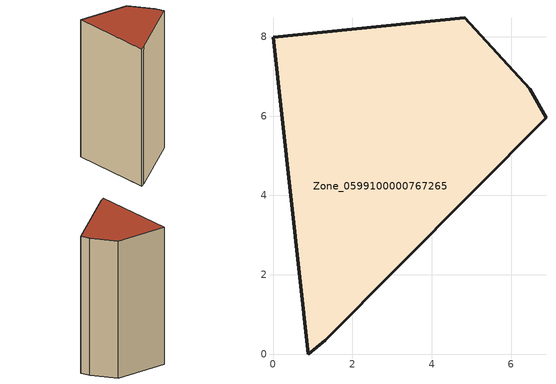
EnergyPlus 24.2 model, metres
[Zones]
Zone_0599100000767265
 floor ground (C_G): 6.46,6.69 6.88,5.96 1.32,0.35 0.89,0 0,7.99 4.83,8.48 z3.37
 wall outside (C_F): 0,7.99 0.89,0 1.32,0.35 6.88,5.96 6.46,6.69 4.83,8.48 0,7.99 z3.37:15.63
 roof outside (C_R): 6.88,5.96 6.46,6.69 4.83,8.48 0,7.99 0.89,0 1.32,0.35 z15.63
[BUILDING]
Pand.0599100000767265: North Axis=0; Terrain=City; Loads Convergence Tolerance Value=0.04; Temperature Convergence Tolerance Value=0.4; Solar Distribution=FullExterior; Maximum Number of Warmup Days=25; Minimum Number of Warmup Days=1
[Site:Location]
Rotterdam.The.Hague.AP_ZH_NLD Design_Conditions: Latitude=51.96; Longitude=4.45; Time Zone=1; Elevation=-4.5
[SITE:GROUNDTEMPERATURE:BUILDINGSURFACE]
18, 18, 18, 18, 18, 18, 18, 18, 18, 18, 18, 18
[MATERIAL] Thermal Absorptance=0.9; Solar Absorptance=0.7; Visible Absorptance=0.7
Name | Roughness | Thickness | Conductivity | Density | Specific Heat
G.TI.2006-2014 | MediumSmooth | 0.15 | 0.06 | 540 | 1210
F.TI.2006-2014 | Rough | 0.3 | 0.12 | 1920 | 840
R.TI.2006-2014 | MediumRough | 0.2 | 0.08 | 1500 | 1000
[CONSTRUCTION]
C_G: G.TI.2006-2014
C_F: F.TI.2006-2014
C_R: R.TI.2006-2014
[ZONE]
Zone_0599100000767265: Type=1; Multiplier=1; Ceiling Height=Autocalculate; Volume=Autocalculate; Floor Area=autocalculate; Part of Total Floor Area=Yes
[ZONEINFILTRATION:DESIGNFLOWRATE]
Infil_Zone_0599100000767265: Zone or ZoneList or Space or SpaceList=Zone_0599100000767265; Schedule=AlwaysOn; Design Flow Rate Calculation Method=Flow/Area; Flow Rate per Floor Area=0.0015; Constant Term Coefficient=1; Temperature Term Coefficient=0; Velocity Term Coefficient=0; Velocity Squared Term Coefficient=0
[HVACTEMPLATE:ZONE:IDEALLOADSAIRSYSTEM]
Zone_0599100000767265: Maximum Heating Supply Air Temperature=50; Minimum Cooling Supply Air Temperature=13; Maximum Heating Supply Air Humidity Ratio=0.0156; Minimum Cooling Supply Air Humidity Ratio=0.0077; Heating Limit=NoLimit; Cooling Limit=NoLimit; Dehumidification Control Type=ConstantSensibleHeatRatio; Cooling Sensible Heat Ratio=0.7; Dehumidification Setpoint=60; Humidification Control Type=None; Humidification Setpoint=30; Outdoor Air Method=None; Outdoor Air Flow Rate per Person=0.00944; Outdoor Air Flow Rate per Zone Floor Area=0; Outdoor Air Flow Rate per Zone=0; Demand Controlled Ventilation Type=None; Outdoor Air Economizer Type=NoEconomizer; Heat Recovery Type=None; Sensible Heat Recovery Effectiveness=0.7; Latent Heat Recovery Effectiveness=0.65
[ZONECONTROL:THERMOSTAT]
ThermostatControl_Zone_0599100000767265: Zone or ZoneList=Zone_0599100000767265; Control Type Schedule=DualSetpointControlType; Control 1=Thermostat_Zone_0599100000767265; Temperature Difference Between Cutout And Setpoint=0
[THERMOSTATSETPOINT:DUALSETPOINT]
Thermostat_Zone_0599100000767265: Heating Setpoint Temperature Schedule=HeatingSetpoint_Zone_0599100000767265; Cooling Setpoint Temperature Schedule=CoolingSetpoint_Zone_0599100000767265
[SCHEDULE:COMPACT]
HeatingSetpoint_Zone_0599100000767265: Through: 12/31, For: AllDays, Until: 24:00, 21
CoolingSetpoint_Zone_0599100000767265: Through: 12/31, For: AllDays, Until: 24:00, 24
DualSetpointControlType: Through: 12/31, For: AllDays, Until: 24:00, 4
AlwaysOn: Through: 12/31, For: AllDays, Until: 24:00, 1
